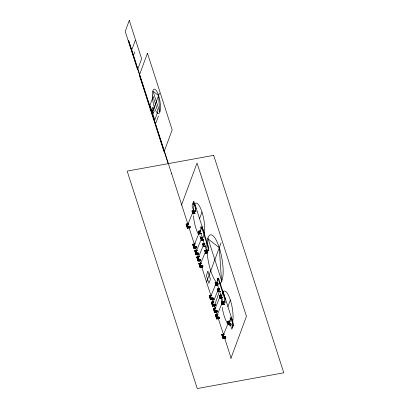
<?xml version="1.0" encoding="UTF-8"?>
<svg xmlns="http://www.w3.org/2000/svg" width="409" height="409" viewBox="0 0 409 409"><rect width="100%" height="100%" fill="white"/><g stroke="black" fill="none" stroke-linecap="round" stroke-linejoin="round"><path stroke-width="0.61" d="M200.282 259.649L200.262 259.418M218.943 317.548L218.927 317.323M211.642 295.492L211.657 295.41A1.702 1.478 20.3 0 0 210.758 297.522A1.702 1.478 20.3 0 0 213.237 298.207M225.267 337.164L225.252 336.929M202.322 266.433L202.317 266.187M216.826 311.423L216.821 311.177M216.867 311.101L216.847 310.855M218.902 317.88L218.902 317.624M225.226 337.491L225.226 337.256M202.358 266.121L202.343 265.865M200.236 260.006L200.236 259.741M128.804 40.578L128.646 41.012L168.247 163.84M131.657 50.205L135.287 40.399M133.472 55.363L134.75 51.902M152.225 112.751L159.484 93.129M155.849 123.063L158.411 116.141M171.386 173.569L171.494 173.278M181.432 205.231L197.041 163.033L246.458 316.305L230.85 358.499M193.074 203.8L192.9 203.927M189.924 227.798L187.419 228.258L186.121 224.229L188.074 223.682M193.518 204.106L193.339 204.331L193.135 203.8M193.626 204.306L193.15 202.833M187.726 227.69L186.668 224.147L187.726 227.69L190.211 227.235M194.771 213.544L192.936 213.876L192.025 211.07L193.917 210.589M195.175 213.247L193.063 213.708L192.296 211.32L194.403 210.86M187.419 228.258L186.197 224.025M192.936 213.876L192.082 210.926M193.063 213.708L192.322 211.238M195.671 208.927L196.085 208.35L193.769 201.167L192.051 205.809L194.367 212.992L195.763 209.219L193.447 202.031M195.39 210.988L195.216 211.116M189.592 227.353L189.265 226.09M189.612 227.859L189.224 226.208M195.834 211.289L195.655 211.519L195.451 210.983M195.947 211.494L195.466 210.016M199.561 218.677L201.99 212.113M196.417 247.946L193.912 248.401L192.619 244.377L195.2 243.713M194.224 247.839L193.16 244.296L194.224 247.839L196.709 247.384M201.264 233.692L199.428 234.025L198.523 231.218L200.41 230.737M199.561 233.856L198.82 231.382L199.428 234.025M200.855 226.867L201.356 228.278M200.942 227.138L200.957 229.357M193.912 248.401L192.69 244.173M201.744 227.767L201.974 226.617L208.769 247.701L208.36 248.278M198.498 254.393L195.993 254.848L194.694 250.824L196.652 250.277M196.085 247.496L195.763 246.238M198.784 253.831L196.3 254.286L195.195 250.86L197.102 250.4M203.345 240.139L201.509 240.472L200.604 237.665L202.491 237.184M203.748 239.843L201.637 240.303L200.87 237.91L202.982 237.45M195.993 254.848L194.771 250.62M196.3 254.286L195.241 250.743M201.509 240.472L200.901 237.828M200.533 260.702L198.028 261.157L196.729 257.133L198.682 256.586M198.166 253.943L197.838 252.685M198.186 254.449L197.798 252.803M200.819 260.139L198.334 260.594L197.23 257.169L199.137 256.709M205.379 246.448L203.544 246.78L202.634 243.974L204.526 243.493M203.672 246.612L202.93 244.137L203.544 246.78M198.028 261.157L196.806 256.929M198.334 260.594L197.276 257.051M202.608 267.149L200.103 267.604L198.81 263.58L200.763 263.033M200.2 260.252L199.873 258.994M200.221 260.758L199.832 259.112M200.415 267.036L199.352 263.498L200.415 267.036L202.9 266.586M207.455 252.895L205.62 253.227L204.715 250.415L206.601 249.94M207.864 252.598L205.753 253.059L204.981 250.666L207.092 250.206M200.103 267.604L198.881 263.37M205.62 253.227L204.766 250.272M205.753 253.059L205.011 250.584M202.276 266.699L201.954 265.441M208.518 250.64L208.345 250.865L208.14 250.334M208.631 250.845L208.155 249.367M206.565 282.062L221.08 242.823M214.26 299.158L210.497 299.838L209.203 295.814L211.785 295.155M213.293 298.821L210.809 299.276L209.705 295.85L211.565 295.508M217.849 285.129L216.013 285.462L215.108 282.655L217 282.174M218.258 284.833L216.146 285.293L215.374 282.9L217.486 282.44M217.44 278.304L217.941 279.715M217.527 278.575L217.542 280.794M210.497 299.838L209.275 295.61M210.809 299.276L209.745 295.733M216.013 285.462L215.405 282.824M218.329 279.204L218.559 278.054L225.354 299.137L224.945 299.715M215.083 305.83L212.578 306.285L211.279 302.261L213.861 301.597M212.67 298.933L212.348 297.675M212.69 299.439L212.302 297.793M212.884 305.722L211.826 302.179L212.884 305.722L215.369 305.267M219.93 291.576L218.094 291.908L217.189 289.102L219.076 288.621M218.227 291.74L217.486 289.265L219.567 288.887M213.687 301.837L211.78 302.297M212.578 306.285L211.356 302.057M218.094 291.908L220.333 291.28M217.118 312.139L214.613 312.594L213.314 308.57L215.896 307.905M214.751 305.38L214.423 304.122M214.919 312.031L213.861 308.488L214.919 312.031L217.404 311.576M221.964 297.885L220.129 298.217L219.219 295.41L221.111 294.93M222.368 297.588L220.257 298.049L219.49 295.656L221.601 295.196M214.613 312.594L213.391 308.366M220.129 298.217L219.515 295.574M219.193 318.585L216.688 319.04L215.395 315.017L217.977 314.352M216.785 311.689L216.458 310.431M217 318.478L215.937 314.935L217 318.478L219.485 318.023M224.04 304.332L222.205 304.664L221.3 301.857L223.186 301.377M221.596 302.021C224.321 308.345 218.841 300.18 223.677 301.643M216.688 319.04L215.466 314.812M222.205 304.664L221.351 301.709M218.861 318.136L218.539 316.878M225.103 302.077L224.93 302.302L224.725 301.77L224.505 301.919M225.216 302.282L224.74 300.804M227.925 306.643L230.354 300.078M225.517 338.197L223.012 338.652L221.714 334.628L223.672 334.076M223.319 338.085L222.261 334.542L223.319 338.085L225.804 337.635M230.364 323.938L228.529 324.276L227.624 321.464L229.51 320.988M227.92 321.632C230.645 327.957 225.165 319.787 230.001 321.254M230.129 317.655L230.63 319.066M230.216 317.921L230.231 320.14M223.012 338.652L221.79 334.419M228.529 324.276L227.675 321.321M231.019 318.555L231.243 317.399L233.565 324.588L231.847 329.23L229.526 322.041L230.927 318.263L233.242 325.452M225.185 337.747L224.858 336.489M232.445 324.838L232.946 326.249M232.532 325.109L232.547 327.328M187.762 224.618L192.874 212.153M194.26 244.766L199.367 232.302M196.335 251.213L201.448 238.749A1.084 0.941 20.3 0 0 201.438 239.311A1.191 1.033 20.3 0 1 201.361 238.682M198.365 257.547L203.472 245.073A1.084 0.941 20.3 0 0 203.472 245.62M200.441 263.994L205.553 251.52M210.845 296.203L215.722 284.265M212.92 302.65L217.798 290.712M214.95 308.984L219.827 297.036M217.026 315.431L221.908 303.483M223.35 335.037L228.462 322.568M208.079 250.334L207.91 250.472M192.025 211.07L193.861 210.737M192.296 211.32L194.377 210.942M192.987 213.733L194.822 213.401M186.121 224.229L188.626 223.774M186.622 224.265L188.488 223.927M187.772 227.573L190.257 227.123M187.496 228.048L190.001 227.593M198.523 231.218L200.359 230.881M198.789 231.463L200.901 231.003M199.592 233.774L201.673 233.396M201.642 233.478L199.485 233.882L198.575 231.075M200.604 237.665L202.44 237.327M200.87 237.91L202.951 237.532M203.396 239.996L201.56 240.328L200.655 237.517M192.619 244.377L195.124 243.922M193.12 244.413L194.981 244.071M202.634 243.974L204.474 243.636M202.905 244.219L205.011 243.759M194.265 247.721L196.749 247.266M193.989 248.197L196.494 247.742M203.702 246.53L205.783 246.152M205.753 246.233L203.595 246.637L202.69 243.825M194.694 250.824L197.199 250.369M195.195 250.86L197.061 250.518M204.715 250.415L206.55 250.083M204.981 250.666L207.061 250.288M196.346 254.168L198.83 253.713M196.069 254.643L198.575 254.188M205.676 253.084L207.511 252.747M196.729 257.133L199.234 256.678M197.23 257.169L199.096 256.826M198.38 260.477L200.865 260.022M198.104 260.952L200.609 260.497M198.81 263.58L201.315 263.125M199.311 263.611L201.172 263.273M200.456 266.924L202.941 266.469M200.18 267.399L202.685 266.944M215.108 282.655L216.944 282.317M215.374 282.9L217.455 282.522M217.905 284.986L216.07 285.318L215.16 282.512M217.189 289.102L219.025 288.764M217.455 289.347L219.536 288.969M220.308 291.361L218.145 291.765L217.24 288.959M209.203 295.814L211.709 295.359M209.705 295.85L210.947 295.62M219.219 295.41L221.059 295.073M219.49 295.656L221.571 295.278M210.85 299.158L213.334 298.703M210.574 299.633L213.079 299.178M222.015 297.742L220.18 298.074L219.275 295.262M211.279 302.261L213.784 301.806M221.3 301.857L223.135 301.52M221.566 302.103L223.646 301.724M212.931 305.605L215.415 305.15M212.654 306.08L215.16 305.625M222.368 304.414L224.449 304.035M222.261 304.521L224.418 304.117M213.314 308.57L215.819 308.115M213.815 308.606L215.057 308.376M214.965 311.914L217.45 311.459M214.689 312.389L217.194 311.934M215.395 315.017L217.9 314.562M215.896 315.053L217.138 314.823M217.041 318.36L219.526 317.905M216.765 318.836L219.27 318.381M227.624 321.464L229.459 321.131M227.89 321.714L229.97 321.336M228.692 324.025L230.773 323.642M228.58 324.132L230.742 323.724M221.714 334.628L224.219 334.168M222.215 334.659L224.081 334.322M223.365 337.967L225.85 337.517M223.089 338.447L225.594 337.987M208.171 239.02L219.29 247.67L221.509 280.385M207.823 237.946L221.811 281.326M194.602 203.299L204.653 234.454M222.839 290.86L232.885 322.021M193.733 212.061L194.188 213.467M202.312 238.657L202.762 240.063M206.877 252.818L206.269 250.942A1.084 0.941 20.3 0 1 206.888 250.993M217.486 289.265L218.253 291.658M195.717 246.356L196.105 248.002L195.737 246.852M201.908 265.559L202.297 267.205L201.928 266.054M214.382 304.24L214.771 305.886L214.398 304.736M216.417 310.549L216.806 312.195L216.433 311.044M218.493 316.995L218.881 318.642L218.324 316.919M224.817 336.602L225.206 338.253L224.832 337.103M128.753 40.726L187.751 223.708M188.927 227.353L194.214 243.754M195.589 248.007L196.371 250.441M197.547 254.086L198.723 257.731M199.699 260.768L200.681 263.805M201.857 267.45L210.865 295.395M212.041 299.04L213.023 302.082M214.198 305.727L214.981 308.156M216.156 311.801L217.332 315.446M218.309 318.483L223.406 334.281M224.582 337.926L231.044 357.977M215.318 304.654A1.702 1.478 20.3 0 1 212.838 303.969A1.702 1.478 20.3 0 1 213.718 301.914M215.344 304.95A1.861 1.61 20.3 0 1 212.603 304.153A1.861 1.61 20.3 0 1 213.718 301.939M215.379 304.301A1.549 1.345 20.3 0 1 213.094 303.821A1.549 1.345 20.3 0 1 213.738 301.893M218.82 292.931A616.828 172.746 79.7 0 1 214.807 304.531M221.908 304.94A17.485 4.898 79.7 0 1 225.558 291.387A17.485 4.898 79.7 0 1 232.839 312.154A17.485 4.898 79.7 0 1 228.912 324.925M228.099 324.143A17.485 4.898 79.7 0 1 222.235 307.404M193.258 210.185A17.485 4.898 79.7 0 1 199.101 205.553A17.485 4.898 79.7 0 1 204.715 228.069A17.485 4.898 79.7 0 1 199.735 236.177M198.498 234.388A17.485 4.898 79.7 0 1 193.421 215.763M219.863 291.239A1.084 0.941 20.3 0 1 218.631 291.407M218.191 291.065A1.084 0.941 20.3 0 1 217.992 290.605M218.595 289.659A1.084 0.941 20.3 0 1 219.362 289.674M219.981 291.193A1.191 1.033 20.3 0 1 218.764 291.412M218.212 291.05A1.191 1.033 20.3 0 1 217.951 290.564M218.605 289.444A1.191 1.033 20.3 0 1 219.418 289.454M220.047 291.188A1.299 1.125 20.3 0 1 217.915 290.533A1.299 1.125 20.3 0 1 219.408 289.214M213.263 298.504A1.861 1.61 20.3 0 1 210.625 297.864A1.861 1.61 20.3 0 1 211.279 295.6M213.314 297.844A1.549 1.345 20.3 0 1 211.018 297.384A1.549 1.345 20.3 0 1 211.657 295.446M217.787 284.792A1.084 0.941 20.3 0 1 215.901 284.03M216.566 283.197A1.084 0.941 20.3 0 1 217.281 283.233M217.9 284.746A1.191 1.033 20.3 0 1 216.453 284.863M216.131 284.603A1.191 1.033 20.3 0 1 215.855 284.045M216.601 282.972A1.191 1.033 20.3 0 1 217.343 283.008M217.966 284.741A1.299 1.125 20.3 0 1 215.834 284.086A1.299 1.125 20.3 0 1 217.327 282.767M217.353 310.963A1.702 1.478 20.3 0 1 214.965 310.421A1.702 1.478 20.3 0 1 215.431 308.34M217.373 311.259A1.861 1.61 20.3 0 1 214.735 310.62A1.861 1.61 20.3 0 1 215.395 308.35M217.409 310.61A1.549 1.345 20.3 0 1 215.216 310.247A1.549 1.345 20.3 0 1 215.507 308.32M221.898 297.548A1.084 0.941 20.3 0 1 220.64 297.701A1.191 1.033 20.3 0 0 222.015 297.501M220.252 297.399A1.084 0.941 20.3 0 1 220.016 296.714M221.075 295.917A1.084 0.941 20.3 0 1 221.397 295.983M220.241 297.358A1.191 1.033 20.3 0 1 219.96 296.724M220.635 295.753A1.191 1.033 20.3 0 1 221.453 295.763M222.082 297.496A1.299 1.125 20.3 0 1 219.95 296.837A1.299 1.125 20.3 0 1 221.443 295.523M219.428 317.41A1.702 1.478 20.3 0 1 216.949 316.724A1.702 1.478 20.3 0 1 217.828 314.669A1.861 1.61 20.3 0 0 216.719 316.909A1.861 1.61 20.3 0 0 219.454 317.706M219.49 317.057A1.549 1.345 20.3 0 1 217.23 316.612A1.549 1.345 20.3 0 1 217.777 314.674M223.979 303.994A1.084 0.941 20.3 0 1 222.603 304.086M222.307 303.821A1.084 0.941 20.3 0 1 222.092 303.268M222.711 302.415A1.084 0.941 20.3 0 1 223.472 302.43M224.091 303.948A1.191 1.033 20.3 0 1 222.721 304.102M222.271 303.744A1.191 1.033 20.3 0 1 222.046 303.243M222.716 302.195A1.191 1.033 20.3 0 1 223.534 302.21M224.158 303.943A1.299 1.125 20.3 0 1 222.026 303.284A1.299 1.125 20.3 0 1 223.518 301.97M200.768 259.526A1.702 1.478 20.3 0 1 198.345 258.938A1.702 1.478 20.3 0 1 198.948 256.857M200.788 259.822A1.861 1.61 20.3 0 1 198.12 259.132A1.861 1.61 20.3 0 1 198.927 256.872M200.824 259.173A1.549 1.345 20.3 0 1 198.605 258.779A1.549 1.345 20.3 0 1 198.994 256.842M205.313 246.111A1.084 0.941 20.3 0 1 204.694 246.387A1.191 1.033 20.3 0 0 205.43 246.065M203.692 245.993A1.084 0.941 20.3 0 0 203.897 246.172A1.191 1.033 20.3 0 1 203.779 246.034M204.265 244.485A1.084 0.941 20.3 0 1 204.812 244.546M203.477 245.656A1.191 1.033 20.3 0 1 203.477 244.786M204.29 244.26A1.191 1.033 20.3 0 1 204.868 244.326M205.492 246.06A1.299 1.125 20.3 0 1 203.365 245.4A1.299 1.125 20.3 0 1 204.858 244.086M202.844 265.973A1.702 1.478 20.3 0 1 200.425 265.385A1.702 1.478 20.3 0 1 201.029 263.304M202.869 266.269A1.861 1.61 20.3 0 1 200.195 265.579A1.861 1.61 20.3 0 1 201.003 263.319M202.905 265.62A1.549 1.345 20.3 0 1 200.712 265.257A1.549 1.345 20.3 0 1 201.003 263.33M207.394 252.558A1.084 0.941 20.3 0 1 205.875 252.542A1.191 1.033 20.3 0 0 207.506 252.511M205.517 251.929A1.084 0.941 20.3 0 1 205.517 251.647M205.522 252.031A1.191 1.033 20.3 0 1 205.522 251.3M206.366 250.707A1.191 1.033 20.3 0 1 206.949 250.773M207.573 252.506A1.299 1.125 20.3 0 1 205.441 251.847A1.299 1.125 20.3 0 1 206.934 250.528M198.733 253.217A1.702 1.478 20.3 0 1 196.315 252.629A1.702 1.478 20.3 0 1 196.913 250.548A1.861 1.61 20.3 0 0 196.085 252.823A1.861 1.61 20.3 0 0 198.759 253.514M198.794 252.864A1.549 1.345 20.3 0 1 196.571 252.471A1.549 1.345 20.3 0 1 196.964 250.538M203.278 239.802A1.084 0.941 20.3 0 1 201.888 239.878M202.23 238.176A1.084 0.941 20.3 0 1 202.777 238.237M203.396 239.756A1.191 1.033 20.3 0 1 201.949 239.873M202.256 237.951A1.191 1.033 20.3 0 1 202.833 238.018M203.462 239.751A1.299 1.125 20.3 0 1 201.33 239.091A1.299 1.125 20.3 0 1 202.823 237.777M196.652 246.77A1.702 1.478 20.3 0 1 194.234 246.182A1.702 1.478 20.3 0 1 194.837 244.101M196.678 247.067A1.861 1.61 20.3 0 1 193.973 246.325A1.861 1.61 20.3 0 1 194.935 244.081A1.549 1.345 20.3 0 0 194.49 246.024A1.549 1.345 20.3 0 0 196.714 246.417M201.202 233.355A1.084 0.941 20.3 0 1 200.221 233.605M199.807 233.432A1.084 0.941 20.3 0 1 199.658 233.319M199.382 232.266A1.084 0.941 20.3 0 0 199.393 232.956A1.191 1.033 20.3 0 1 199.331 232.097M200.18 231.724A1.084 0.941 20.3 0 1 200.696 231.791M201.315 233.309A1.191 1.033 20.3 0 1 200.185 233.554M200.175 231.509A1.191 1.033 20.3 0 1 200.758 231.571M201.381 233.304A1.299 1.125 20.3 0 1 199.249 232.649A1.299 1.125 20.3 0 1 200.742 231.33M190.159 226.622A1.702 1.478 20.3 0 1 187.736 226.039A1.702 1.478 20.3 0 1 188.339 223.958M190.18 226.918A1.861 1.61 20.3 0 1 187.506 226.228A1.861 1.61 20.3 0 1 188.314 223.968M190.216 226.269A1.549 1.345 20.3 0 1 187.997 225.875A1.549 1.345 20.3 0 1 188.385 223.943M194.704 213.207A1.084 0.941 20.3 0 1 192.843 212.245M193.656 211.581A1.084 0.941 20.3 0 1 194.203 211.647M194.822 213.161A1.191 1.033 20.3 0 1 192.833 211.949M193.682 211.361A1.191 1.033 20.3 0 1 194.26 211.427M194.883 213.155A1.299 1.125 20.3 0 1 192.757 212.501A1.299 1.125 20.3 0 1 194.249 211.182M225.753 337.016A1.702 1.478 20.3 0 1 223.334 336.433A1.702 1.478 20.3 0 1 223.938 334.352A1.549 1.345 20.3 0 0 223.621 336.305A1.549 1.345 20.3 0 0 225.814 336.663M225.778 337.318A1.861 1.61 20.3 0 1 223.104 336.627A1.861 1.61 20.3 0 1 223.912 334.368M230.298 323.601A1.084 0.941 20.3 0 1 228.544 323.309M228.427 322.977A1.084 0.941 20.3 0 1 228.427 322.691M229.229 321.98A1.084 0.941 20.3 0 1 229.797 322.041M230.415 323.555A1.191 1.033 20.3 0 1 228.432 322.343M229.275 321.755A1.191 1.033 20.3 0 1 229.853 321.822M230.482 323.555A1.299 1.125 20.3 0 1 228.35 322.895A1.299 1.125 20.3 0 1 229.843 321.576M129.28 20.45L125.21 31.447L137.567 69.76L141.632 58.768L129.28 20.45M147.46 53.236L139.326 75.225L164.035 151.862L172.174 129.873L147.46 53.236M153.114 96.769L150.021 105.139L154.786 119.914L157.879 111.545L153.114 96.769M152.9 107.409L152.128 109.5L153.38 113.395L154.157 111.304L152.9 107.409M201.652 227.481L200.257 231.259L207.056 252.343L208.452 248.565L201.652 227.481M207.915 271.377L206.366 275.564L208.881 283.35L210.425 279.168L207.915 271.377M218.237 278.918L216.842 282.696L223.641 303.78L225.037 300.001L218.237 278.918M213.682 155.359L127.158 171.115L197.266 388.55L283.79 372.788L213.682 155.359M158.585 95.558L153.027 91.233L159.694 111.913L158.585 95.558M152.373 95.154A12.398 3.471 79.7 0 0 158.467 113.544A12.398 3.471 79.7 0 0 158.503 95.302A12.398 3.471 79.7 0 0 152.373 95.154M206.867 247.327A24.791 6.943 79.7 0 0 219.209 283.647A24.791 6.943 79.7 0 0 218.968 246.704A24.791 6.943 79.7 0 0 206.867 247.327"/></g></svg>
